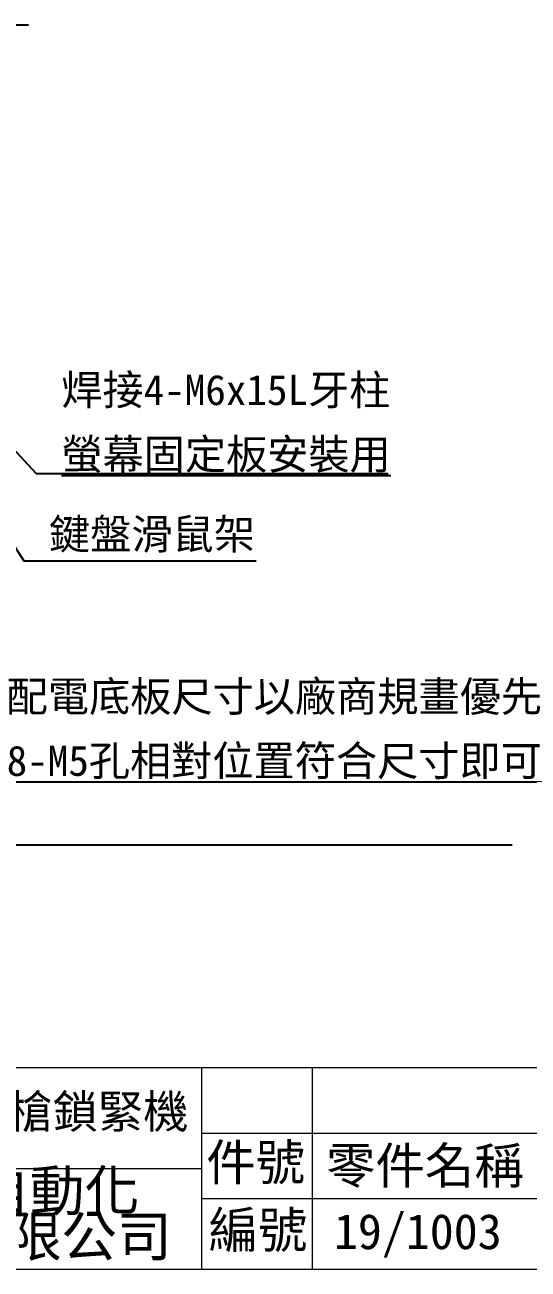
# Model space of a CAD drawing. Header units: millimetres. Extents: x 200 to 5740, y 200 to 4000.
# Drawn here: x 2188 to 3188, y 204 to 2674 of the extents above; entities that cross this region are included whole.
import ezdxf
from ezdxf.enums import TextEntityAlignment as Align

# ---------------------------------------------------------------- set-up
doc = ezdxf.new("R2010")
doc.units = ezdxf.units.MM
doc.header["$LTSCALE"] = 20
for name, color, linetype, lineweight in [('圖框層', 7, 'Continuous', 20), ('標題 (ISO)', 7, 'Continuous', 50), ('符號 (ISO)', 7, 'Continuous', 25)]:
    doc.layers.add(name, color=color, linetype=linetype, lineweight=lineweight)
doc.styles.add('STSL_56', font='kaiu.ttf')
doc.styles.add('STSL_65', font='kaiu.ttf')
doc.styles.add('文字型式124', font='kaiu.ttf')
doc.styles.add('文字型式61', font='kaiu.ttf')
doc.styles.add('文字型式65', font='kaiu.ttf')
doc.styles.add('文字型式85', font='kaiu.ttf')
doc.styles.add('文字型式88', font='kaiu.ttf')
doc.styles.add('註記文字 (JIS)', font='kaiu.ttf')
doc.dimstyles.new('預設 (JIS)$7', dxfattribs={"dimscale": 20, "dimtxt": 3, "dimasz": 2.5, "dimexe": 2, "dimexo": 1, "dimgap": 0.8, "dimtad": 1, "dimrnd": 1e-08, "dimdsep": 46, "dimtxsty": '註記文字 (JIS)', "dimblk": 'Filled-1', "dimcen": 0.09, "dimdle": 10, "dimclrd": 256, "dimclre": 256, "dimclrt": 256, "dimadec": 0, "dimazin": 2, "dimtfac": 0.833333, "dimtmove": 0, "dimatfit": 3, "dimfxl": 0, "dimtolj": 1, "dimtzin": 0, "dimlwd": -1, "dimlwe": -1, "dimarcsym": 0})

# ---------------------------------------------------------------- blocks, each defined once
blk = doc.blocks.new('標題欄框 ISO')
at = {"layer": '圖框層', "color": 7}
for p, q in [((85.95, 35.03), (362.95, 35.03)), ((202.95, 15.04), (202.95, 35.03)), ((213.95, 15.04), (213.95, 35.03)), ((202.95, 28.53), (362.95, 28.53)), ((85.95, 25.03), (202.95, 25.03)), ((202.95, 22.03), (362.95, 22.03)), ((85.95, 15.03), (362.95, 15.03))]:
    blk.add_line(p, q, dxfattribs=at)
for s, height, style, p in [('件號', 3.599, 'STSL_56', (203.39, 23.83)), ('零件名稱', 3.599, 'STSL_56', (215.29, 23.51)), ('泓陞自動化', 4, 'STSL_65', (169.48, 20.82)), ('編號', 3.599, 'STSL_56', (203.62, 17.12)), ('科技有限公司', 4, 'STSL_65', (167.22, 16.29))]:
    blk.add_text(s, height=height, dxfattribs=dict(at, style=style)).set_placement(p)
at = {"layer": '標題 (ISO)'}
for tag, p, height, style in [('描述_001', (104.68, 197.7), 4, '文字型式65'), ('狀態_001', (264.8, 30.13), 3.5, '文字型式85'), ('視圖比例_001', (286.45, 30.17), 3.5, '文字型式85'), ('主題_001', (152.2, 28.7), 3.3, '文字型式124'), ('建立日期_001', (285.99, 24.12), 2.5, '文字型式88'), ('工程師_001', (305.42, 17.03), 3.5, '文字型式85'), ('設計師_001', (345.42, 17.03), 3.5, '文字型式85'), ('標題_001', (216.18, 16.9), 3.5, '文字型式85'), ('零件號碼_001', (251.52, 17.13), 3, '文字型式61')]:
    blk.add_attdef(tag, p, '', height=height, dxfattribs=dict(at, style=style))
at = {"layer": '標題 (ISO)', "style": '文字型式85'}
blk.add_attdef('授權者', text='', height=3.5, dxfattribs=at).set_placement((314.95, 41.03), align=Align.TOP_LEFT)
at = {"layer": '標題 (ISO)', "style": '文字型式61'}
blk.add_attdef('材料', text='', height=3, dxfattribs=at).set_placement((247.45, 31.78), align=Align.MIDDLE_CENTER)
blk = doc.blocks.new('Filled-1')
at = {"color": 0}
for p, q in [((0, 0), (-1, 0.167)), ((-1, 0.167), (-1, -0.167)), ((-1, 0), (0, 0)), ((-1, -0.167), (0, 0))]:
    blk.add_line(p, q, dxfattribs=at)
at = {"color": 0, "flags": 128}
blk.add_lwpolyline([(-1, -0.167), (0, 0)], dxfattribs=at)
at = {"color": 0}
blk.add_solid([(-1, -0.167), (0, 0), (-1, 0.167), (-1, -0.167)], dxfattribs=at)

msp = doc.modelspace()

# ---------------------------------------------------------------- block references
ref = msp.add_blockref('標題欄框 ISO', (-1518.959, -96.219), dxfattribs=dict(xscale=20, yscale=20, zscale=20))
ref.add_attrib('標題_001', '19/1003', (2802.484, 244.116), dxfattribs={"layer": '標題 (ISO)', "height": 70, "style": '文字型式85'})
ref.add_attrib('主題_001', '懸吊式二軸伺服槍鎖緊機', (1523.302, 484.223), dxfattribs={"layer": '標題 (ISO)', "height": 66, "style": '文字型式124'})

# ---------------------------------------------------------------- texts
at = {"layer": '符號 (ISO)', "char_height": 59.99092, "attachment_point": 1, "line_spacing_factor": 1.275974, "style": '註記文字 (JIS)'}
for s, insert, width in [('\\f標楷體|b0|i0;焊接4-M6x15L牙柱\\P\\L\\f標楷體|b0|i0;螢幕固定板安裝用', (2260.805, 1979.576), 650.06032), ('\\f標楷體|b0|i0;配電底板尺寸以廠商規畫優先\\P\\L\\f標楷體|b0|i0;8-M5孔相對位置符合尺寸即可', (2152.204, 1371.142), 1056.34804)]:
    msp.add_mtext(s, dxfattribs=dict(at, insert=insert, width=width))
at = {"layer": '符號 (ISO)', "insert": (2236.266, 1693.414), "char_height": 59.99092, "width": 406.28772, "attachment_point": 1, "style": '註記文字 (JIS)'}
msp.add_mtext('\\f標楷體|b0|i0;鍵盤滑鼠架', dxfattribs=at)

# ---------------------------------------------------------------- leaders
at = {"layer": '符號 (ISO)', "annotation_type": 0, "has_hookline": 1, "hookline_direction": 0}
for points, text_width in [([(1517.269, 2386.584), (1770.017, 2674.156), (1820.017, 2674.156)], 375.523), ([(1951.926, 2063.962), (2210.805, 1783.575), (2260.805, 1783.575)], 649.708), ([(2056.388, 1809.962), (2186.266, 1610.298), (2236.266, 1610.298)], 411.65), ([(1914.388, 1418.196), (2102.204, 1046.438), (2152.204, 1046.438)], 1004.765)]:
    msp.add_leader(points, dimstyle='預設 (JIS)$7', override={"dimgap": 0, "dimtad": 1}, dxfattribs=dict(at, text_width=text_width))

doc.saveas('drawing.dxf')
